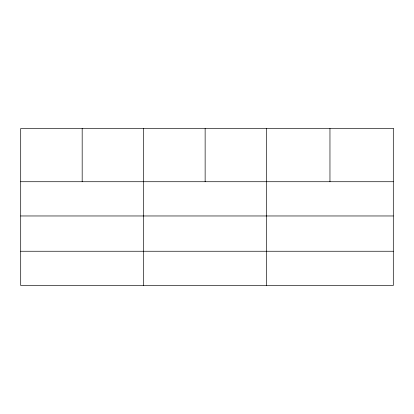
<?xml version="1.0" encoding="UTF-8"?>
<svg xmlns="http://www.w3.org/2000/svg" width="414" height="414" viewBox="0 0 414 414"><rect width="100%" height="100%" fill="white"/><g stroke="black" fill="none" stroke-linecap="round" stroke-linejoin="round"><path stroke-width="0.62" d="M20.7 181.725L393.3 181.725M20.7 215.968L393.3 215.968M20.7 251.246L393.3 251.246M329.958 128.511L329.958 181.725M266.616 128.511L266.616 285.489M205.137 128.511L205.137 181.725M143.658 128.511L143.658 285.489M82.179 128.511L82.179 181.725M393.3 128.511L20.7 128.511L20.7 285.489L393.3 285.489L393.3 128.511"/></g></svg>
